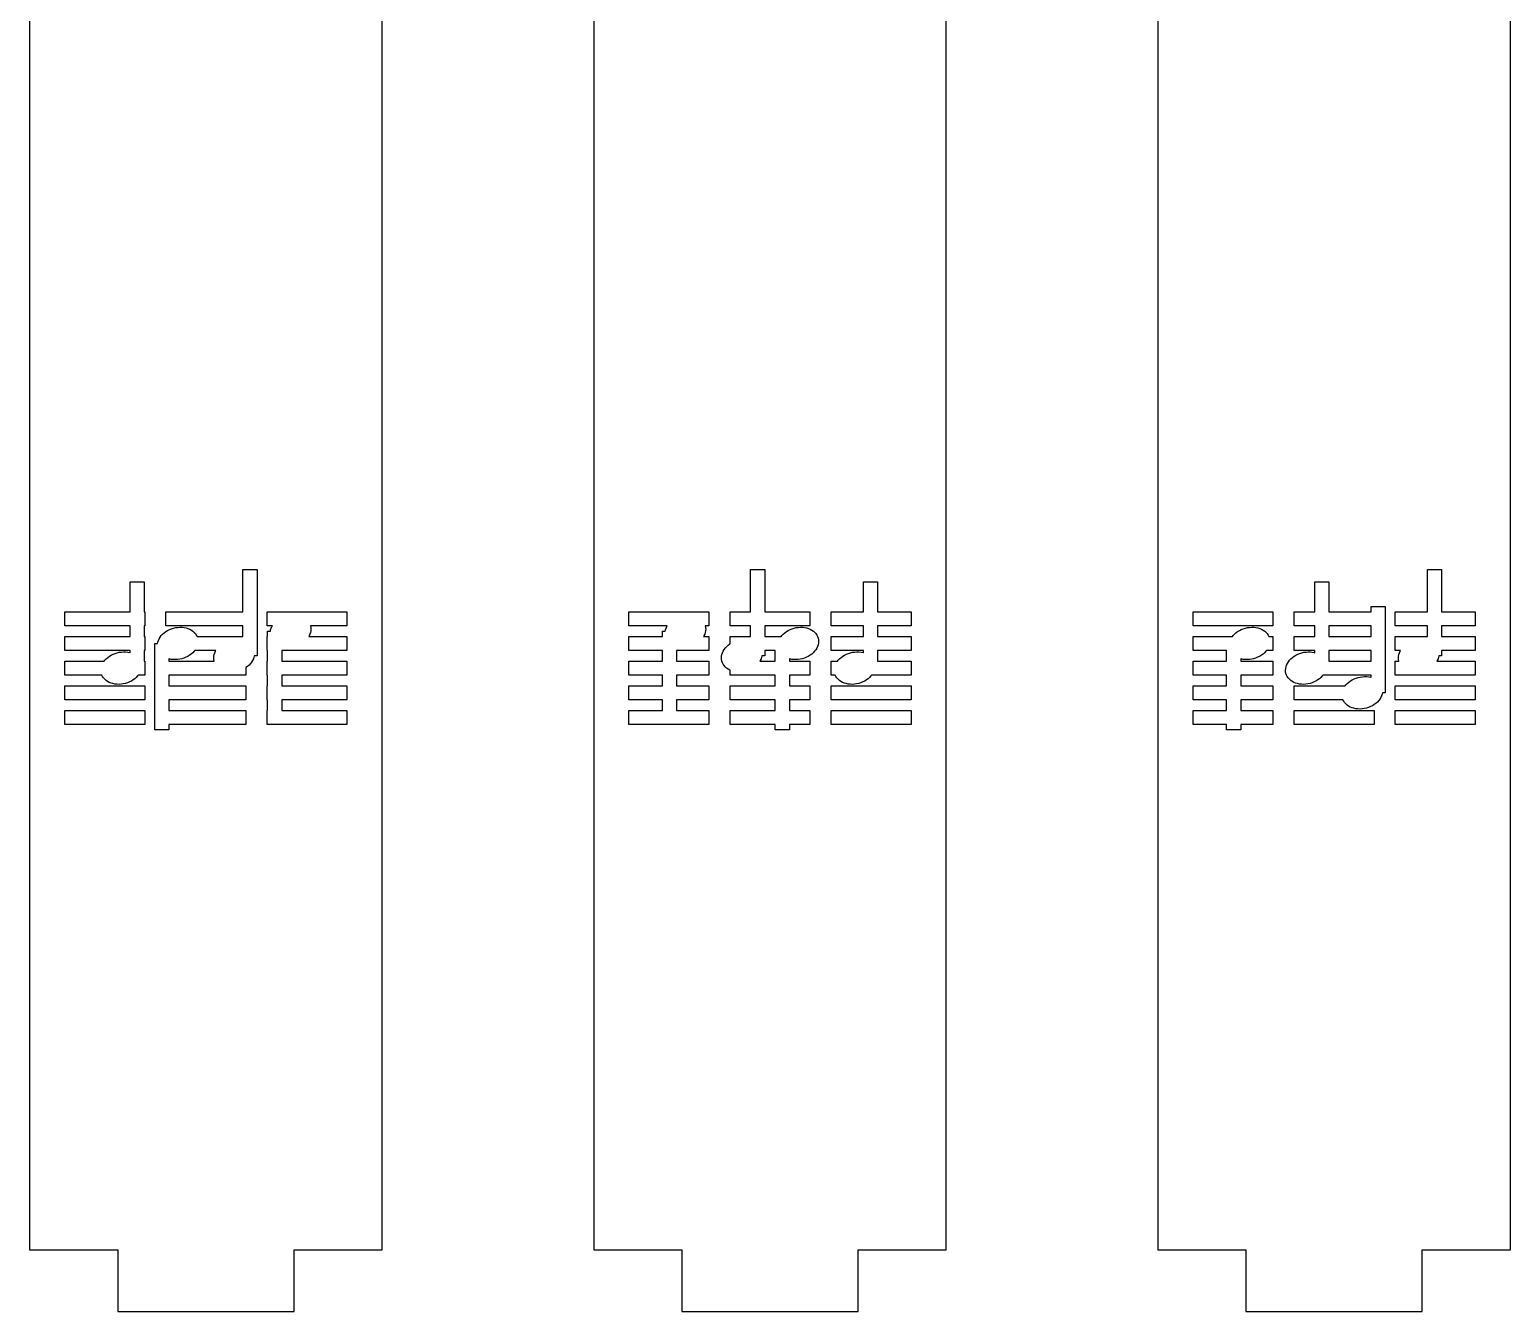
# Model space of a CAD drawing. Header units: metres. Extents: x -12 to 180, y -1275 to 154.
# Drawn here: x 96 to 180, y -388.5 to -315.8 of the extents above; entities that cross this region are included whole.
import ezdxf

# ---------------------------------------------------------------- set-up
doc = ezdxf.new("R2010")
doc.units = ezdxf.units.M

msp = doc.modelspace()

# ---------------------------------------------------------------- linework, layer by layer
for p, q in [((96, -235.011), (96, -385.011)), ((116, -385.011), (116, -235.011)), ((128, -235.011), (128, -385.011)), ((148, -385.011), (148, -235.011)), ((160, -235.011), (160, -385.011)), ((180, -385.011), (180, -235.011)), ((108.1, -348.811), (108.1, -346.411)), ((108.1, -346.411), (108.9, -346.411)), ((108.9, -346.411), (108.9, -351.311)), ((136.9, -348.811), (136.9, -346.411)), ((136.9, -346.411), (137.7, -346.411)), ((137.7, -346.411), (137.7, -348.811)), ((175.3, -348.811), (175.3, -346.411)), ((175.3, -346.411), (176.1, -346.411)), ((176.1, -346.411), (176.1, -348.811)), ((101.7, -348.811), (101.7, -347.111)), ((101.7, -347.111), (102.5, -347.111)), ((102.5, -347.111), (102.5, -348.811)), ((143.3, -348.811), (143.3, -347.111)), ((143.3, -347.111), (144.1, -347.111)), ((144.1, -347.111), (144.1, -348.811)), ((168.9, -348.811), (168.9, -347.111)), ((168.9, -347.111), (169.7, -347.111)), ((169.7, -347.111), (169.7, -348.811)), ((172.1, -348.811), (172.1, -348.511)), ((172.1, -348.511), (172.9, -348.511)), ((172.9, -348.511), (172.9, -353.411)), ((98, -349.611), (98, -348.811)), ((98, -348.811), (101.7, -348.811)), ((102.5, -348.811), (102.533, -348.811)), ((102.533, -348.811), (102.533, -349.611)), ((103.733, -349.611), (103.733, -348.811)), ((103.733, -348.811), (108.1, -348.811)), ((109.467, -349.611), (109.467, -348.811)), ((109.467, -348.811), (114, -348.811)), ((114, -348.811), (114, -349.611)), ((130, -349.611), (130, -348.811)), ((130, -348.811), (134.533, -348.811)), ((134.533, -348.811), (134.533, -349.611)), ((135.733, -349.611), (135.733, -348.811)), ((135.733, -348.811), (136.9, -348.811)), ((137.7, -348.811), (140.267, -348.811)), ((140.267, -348.811), (140.267, -349.611)), ((141.467, -349.611), (141.467, -348.811)), ((141.467, -348.811), (143.3, -348.811)), ((144.1, -348.811), (146, -348.811)), ((146, -348.811), (146, -349.611)), ((162, -349.611), (162, -348.811)), ((162, -348.811), (166.533, -348.811)), ((166.533, -348.811), (166.533, -349.611)), ((167.733, -349.611), (167.733, -348.811)), ((167.733, -348.811), (168.9, -348.811)), ((169.7, -348.811), (172.1, -348.811)), ((173.467, -349.611), (173.467, -348.811)), ((173.467, -348.811), (175.3, -348.811)), ((176.1, -348.811), (178, -348.811)), ((178, -348.811), (178, -349.611)), ((101.7, -349.611), (98, -349.611)), ((98, -351.011), (98, -350.211)), ((98, -350.211), (101.7, -350.211)), ((101.7, -350.211), (101.7, -349.611)), ((102.533, -349.611), (102.5, -349.611)), ((102.5, -349.611), (102.5, -350.211)), ((102.5, -350.211), (102.533, -350.211)), ((102.533, -350.211), (102.533, -351.011)), ((103.349, -350.345), (103.404, -350.254)), ((103.404, -350.254), (103.471, -350.168)), ((103.471, -350.168), (103.547, -350.086)), ((103.547, -350.086), (103.633, -350.01)), ((103.633, -350.01), (103.728, -349.94)), ((103.728, -349.94), (103.829, -349.878)), ((108.1, -349.611), (103.733, -349.611)), ((103.829, -349.878), (103.937, -349.824)), ((103.937, -349.824), (104.05, -349.778)), ((104.05, -349.778), (104.167, -349.742)), ((104.167, -349.742), (104.286, -349.715)), ((104.286, -349.715), (104.407, -349.698)), ((104.407, -349.698), (104.528, -349.691)), ((104.528, -349.691), (104.647, -349.694)), ((104.647, -349.694), (104.763, -349.707)), ((104.763, -349.707), (104.876, -349.73)), ((104.876, -349.73), (104.983, -349.762)), ((104.983, -349.762), (105.084, -349.804)), ((105.084, -349.804), (105.177, -349.855)), ((105.177, -349.855), (105.262, -349.914)), ((105.262, -349.914), (105.338, -349.981)), ((105.338, -349.981), (105.403, -350.054)), ((105.403, -350.054), (105.457, -350.134)), ((105.457, -350.134), (105.496, -350.211)), ((105.496, -350.211), (108.1, -350.211)), ((108.1, -350.211), (108.1, -349.611)), ((109.77, -349.611), (109.467, -349.611)), ((109.467, -351.011), (109.467, -350.211)), ((109.467, -350.211), (109.5, -350.211)), ((109.5, -350.211), (109.5, -349.911)), ((109.5, -349.911), (109.657, -349.911)), ((109.657, -349.911), (109.673, -349.834)), ((109.673, -349.834), (109.705, -349.739)), ((109.705, -349.739), (109.749, -349.645)), ((109.749, -349.645), (109.77, -349.611)), ((111.851, -350.177), (111.83, -350.211)), ((111.83, -350.211), (114, -350.211)), ((111.895, -350.084), (111.851, -350.177)), ((111.927, -349.988), (111.895, -350.084)), ((111.947, -349.892), (111.927, -349.988)), ((114, -349.611), (111.931, -349.611)), ((111.931, -349.611), (111.948, -349.701)), ((111.954, -349.796), (111.947, -349.892)), ((111.948, -349.701), (111.954, -349.796)), ((114, -350.211), (114, -351.011)), ((132.17, -349.611), (130, -349.611)), ((130, -351.011), (130, -350.211)), ((130, -350.211), (131.9, -350.211)), ((131.9, -350.211), (131.9, -349.911)), ((131.9, -349.911), (132.057, -349.911)), ((132.057, -349.911), (132.073, -349.834)), ((132.073, -349.834), (132.105, -349.739)), ((132.105, -349.739), (132.149, -349.645)), ((132.149, -349.645), (132.17, -349.611)), ((134.251, -350.177), (134.23, -350.211)), ((134.23, -350.211), (134.533, -350.211)), ((134.295, -350.084), (134.251, -350.177)), ((134.327, -349.988), (134.295, -350.084)), ((134.347, -349.892), (134.327, -349.988)), ((134.533, -349.611), (134.331, -349.611)), ((134.331, -349.611), (134.348, -349.701)), ((134.354, -349.796), (134.347, -349.892)), ((134.348, -349.701), (134.354, -349.796)), ((134.533, -350.211), (134.533, -351.011)), ((136.9, -349.611), (135.733, -349.611)), ((135.733, -350.637), (135.733, -350.211)), ((135.733, -350.211), (136.9, -350.211)), ((136.9, -350.211), (136.9, -349.611)), ((140.267, -349.611), (137.7, -349.611)), ((137.7, -349.611), (137.7, -350.211)), ((137.7, -350.211), (138.637, -350.211)), ((138.637, -350.211), (138.671, -350.168)), ((138.671, -350.168), (138.747, -350.086)), ((138.747, -350.086), (138.833, -350.01)), ((138.833, -350.01), (138.928, -349.94)), ((138.928, -349.94), (139.029, -349.878)), ((139.029, -349.878), (139.137, -349.824)), ((139.137, -349.824), (139.25, -349.778)), ((139.25, -349.778), (139.367, -349.742)), ((139.367, -349.742), (139.486, -349.715)), ((139.486, -349.715), (139.607, -349.698)), ((139.607, -349.698), (139.728, -349.691)), ((139.728, -349.691), (139.847, -349.694)), ((139.847, -349.694), (139.963, -349.707)), ((139.963, -349.707), (140.076, -349.73)), ((140.076, -349.73), (140.183, -349.762)), ((140.183, -349.762), (140.284, -349.804)), ((140.284, -349.804), (140.377, -349.855)), ((140.377, -349.855), (140.462, -349.914)), ((140.462, -349.914), (140.538, -349.981)), ((140.538, -349.981), (140.603, -350.054)), ((140.603, -350.054), (140.657, -350.134)), ((140.657, -350.134), (140.7, -350.219)), ((140.7, -350.219), (140.73, -350.308)), ((143.3, -349.611), (141.467, -349.611)), ((141.467, -351.011), (141.467, -350.211)), ((141.467, -350.211), (143.3, -350.211)), ((143.3, -350.211), (143.3, -349.611)), ((146, -349.611), (144.1, -349.611)), ((144.1, -349.611), (144.1, -350.211)), ((144.1, -350.211), (146, -350.211)), ((146, -350.211), (146, -351.011)), ((166.533, -349.611), (162, -349.611)), ((162, -351.011), (162, -350.211)), ((162, -350.211), (164.237, -350.211)), ((164.237, -350.211), (164.271, -350.168)), ((164.271, -350.168), (164.347, -350.086)), ((164.347, -350.086), (164.433, -350.01)), ((164.433, -350.01), (164.528, -349.94)), ((164.528, -349.94), (164.629, -349.878)), ((164.629, -349.878), (164.737, -349.824)), ((164.737, -349.824), (164.85, -349.778)), ((164.85, -349.778), (164.967, -349.742)), ((164.967, -349.742), (165.086, -349.715)), ((165.086, -349.715), (165.207, -349.698)), ((165.207, -349.698), (165.328, -349.691)), ((165.328, -349.691), (165.447, -349.694)), ((165.447, -349.694), (165.563, -349.707)), ((165.563, -349.707), (165.676, -349.73)), ((165.676, -349.73), (165.783, -349.762)), ((165.783, -349.762), (165.884, -349.804)), ((165.884, -349.804), (165.977, -349.855)), ((165.977, -349.855), (166.062, -349.914)), ((166.062, -349.914), (166.138, -349.981)), ((166.138, -349.981), (166.203, -350.054)), ((166.203, -350.054), (166.257, -350.134)), ((166.257, -350.134), (166.296, -350.211)), ((166.296, -350.211), (166.533, -350.211)), ((166.533, -350.211), (166.533, -351.011)), ((168.9, -349.611), (167.733, -349.611)), ((167.733, -351.011), (167.733, -350.211)), ((167.733, -350.211), (168.9, -350.211)), ((168.9, -350.211), (168.9, -349.611)), ((172.1, -349.611), (169.7, -349.611)), ((169.7, -349.611), (169.7, -350.211)), ((169.7, -350.211), (172.1, -350.211)), ((172.1, -350.211), (172.1, -349.611)), ((175.3, -349.611), (173.467, -349.611)), ((173.467, -351.011), (173.467, -350.211)), ((173.467, -350.211), (175.3, -350.211)), ((175.3, -350.211), (175.3, -349.611)), ((178, -349.611), (176.1, -349.611)), ((176.1, -349.611), (176.1, -350.211)), ((176.1, -350.211), (178, -350.211)), ((178, -350.211), (178, -351.011)), ((101.7, -351.011), (98, -351.011)), ((100.967, -351.142), (101.086, -351.115)), ((101.086, -351.115), (101.207, -351.098)), ((101.207, -351.098), (101.328, -351.091)), ((101.328, -351.091), (101.447, -351.094)), ((101.447, -351.094), (101.563, -351.107)), ((101.563, -351.107), (101.676, -351.13)), ((101.7, -351.137), (101.7, -351.011)), ((102.533, -351.011), (102.5, -351.011)), ((102.5, -351.011), (102.5, -351.611)), ((103.1, -355.511), (103.1, -350.611)), ((103.1, -350.611), (103.257, -350.611)), ((103.257, -350.611), (103.273, -350.534)), ((103.273, -350.534), (103.305, -350.439)), ((103.305, -350.439), (103.349, -350.345)), ((105.329, -351.055), (105.253, -351.136)), ((105.363, -351.011), (105.329, -351.055)), ((106.57, -351.011), (105.363, -351.011)), ((106.505, -351.139), (106.549, -351.045)), ((106.549, -351.045), (106.57, -351.011)), ((109.5, -351.011), (109.467, -351.011)), ((109.5, -351.611), (109.5, -351.011)), ((114, -351.011), (110.3, -351.011)), ((110.3, -351.011), (110.3, -351.611)), ((131.9, -351.011), (130, -351.011)), ((131.9, -351.611), (131.9, -351.011)), ((134.533, -351.011), (132.7, -351.011)), ((132.7, -351.011), (132.7, -351.611)), ((135.305, -351.139), (135.349, -351.045)), ((135.349, -351.045), (135.404, -350.954)), ((135.404, -350.954), (135.471, -350.868)), ((135.471, -350.868), (135.547, -350.786)), ((135.547, -350.786), (135.633, -350.71)), ((135.633, -350.71), (135.728, -350.64)), ((135.728, -350.64), (135.733, -350.637)), ((138.3, -351.011), (137.7, -351.011)), ((137.7, -351.011), (137.7, -351.311)), ((138.3, -351.611), (138.3, -351.011)), ((140.529, -351.055), (140.453, -351.136)), ((140.596, -350.968), (140.529, -351.055)), ((140.651, -350.877), (140.596, -350.968)), ((140.695, -350.784), (140.651, -350.877)), ((140.727, -350.688), (140.695, -350.784)), ((140.747, -350.592), (140.727, -350.688)), ((140.73, -350.308), (140.748, -350.401)), ((140.754, -350.496), (140.747, -350.592)), ((140.748, -350.401), (140.754, -350.496)), ((143.3, -351.011), (141.467, -351.011)), ((142.567, -351.142), (142.686, -351.115)), ((142.686, -351.115), (142.807, -351.098)), ((142.807, -351.098), (142.928, -351.091)), ((142.928, -351.091), (143.047, -351.094)), ((143.047, -351.094), (143.163, -351.107)), ((143.163, -351.107), (143.276, -351.13)), ((143.3, -351.137), (143.3, -351.011)), ((146, -351.011), (144.1, -351.011)), ((144.1, -351.011), (144.1, -351.611)), ((163.9, -351.011), (162, -351.011)), ((163.9, -351.611), (163.9, -351.011)), ((166.129, -351.055), (166.053, -351.136)), ((166.163, -351.011), (166.129, -351.055)), ((166.533, -351.011), (166.163, -351.011)), ((168.9, -351.011), (167.733, -351.011)), ((168.167, -351.142), (168.286, -351.115)), ((168.286, -351.115), (168.407, -351.098)), ((168.407, -351.098), (168.528, -351.091)), ((168.528, -351.091), (168.647, -351.094)), ((168.647, -351.094), (168.763, -351.107)), ((168.763, -351.107), (168.876, -351.13)), ((168.9, -351.137), (168.9, -351.011)), ((172.1, -351.011), (169.7, -351.011)), ((169.7, -351.011), (169.7, -351.611)), ((172.1, -351.611), (172.1, -351.011)), ((173.77, -351.011), (173.467, -351.011)), ((173.705, -351.139), (173.749, -351.045)), ((173.749, -351.045), (173.77, -351.011)), ((178, -351.011), (176.1, -351.011)), ((176.1, -351.011), (176.1, -351.311)), ((98, -352.411), (98, -351.611)), ((98, -351.611), (100.237, -351.611)), ((100.237, -351.611), (100.271, -351.568)), ((100.271, -351.568), (100.347, -351.486)), ((100.347, -351.486), (100.433, -351.41)), ((100.433, -351.41), (100.528, -351.34)), ((100.528, -351.34), (100.629, -351.278)), ((100.629, -351.278), (100.737, -351.224)), ((100.737, -351.224), (100.85, -351.178)), ((100.85, -351.178), (100.967, -351.142)), ((101.676, -351.13), (101.7, -351.137)), ((102.5, -351.611), (102.533, -351.611)), ((102.533, -351.611), (102.533, -352.411)), ((103.924, -351.492), (103.9, -351.485)), ((103.9, -351.485), (103.9, -351.611)), ((103.9, -351.611), (106.469, -351.611)), ((104.037, -351.515), (103.924, -351.492)), ((104.153, -351.528), (104.037, -351.515)), ((104.272, -351.531), (104.153, -351.528)), ((104.393, -351.524), (104.272, -351.531)), ((104.514, -351.507), (104.393, -351.524)), ((104.633, -351.48), (104.514, -351.507)), ((104.75, -351.444), (104.633, -351.48)), ((104.863, -351.398), (104.75, -351.444)), ((104.971, -351.344), (104.863, -351.398)), ((105.072, -351.282), (104.971, -351.344)), ((105.167, -351.213), (105.072, -351.282)), ((105.253, -351.136), (105.167, -351.213)), ((106.446, -351.427), (106.453, -351.33)), ((106.452, -351.521), (106.446, -351.427)), ((106.469, -351.611), (106.452, -351.521)), ((106.453, -351.33), (106.473, -351.234)), ((106.473, -351.234), (106.505, -351.139)), ((108.367, -351.913), (108.272, -351.982)), ((108.453, -351.836), (108.367, -351.913)), ((108.529, -351.755), (108.453, -351.836)), ((108.596, -351.668), (108.529, -351.755)), ((108.651, -351.577), (108.596, -351.668)), ((108.695, -351.484), (108.651, -351.577)), ((108.727, -351.388), (108.695, -351.484)), ((108.743, -351.311), (108.727, -351.388)), ((108.9, -351.311), (108.743, -351.311)), ((109.467, -352.411), (109.467, -351.611)), ((109.467, -351.611), (109.5, -351.611)), ((110.3, -351.611), (114, -351.611)), ((114, -351.611), (114, -352.411)), ((130, -352.411), (130, -351.611)), ((130, -351.611), (131.9, -351.611)), ((132.7, -351.611), (134.533, -351.611)), ((134.533, -351.611), (134.533, -352.411)), ((135.246, -351.427), (135.253, -351.33)), ((135.252, -351.521), (135.246, -351.427)), ((135.27, -351.614), (135.252, -351.521)), ((135.253, -351.33), (135.273, -351.234)), ((135.3, -351.703), (135.27, -351.614)), ((135.273, -351.234), (135.305, -351.139)), ((135.343, -351.788), (135.3, -351.703)), ((135.397, -351.868), (135.343, -351.788)), ((135.462, -351.941), (135.397, -351.868)), ((135.538, -352.008), (135.462, -351.941)), ((137.451, -351.577), (137.43, -351.611)), ((137.43, -351.611), (138.3, -351.611)), ((137.495, -351.484), (137.451, -351.577)), ((137.527, -351.388), (137.495, -351.484)), ((137.543, -351.311), (137.527, -351.388)), ((137.7, -351.311), (137.543, -351.311)), ((139.124, -351.492), (139.1, -351.485)), ((139.1, -351.485), (139.1, -351.611)), ((139.1, -351.611), (140.267, -351.611)), ((139.237, -351.515), (139.124, -351.492)), ((139.353, -351.528), (139.237, -351.515)), ((139.472, -351.531), (139.353, -351.528)), ((139.593, -351.524), (139.472, -351.531)), ((139.714, -351.507), (139.593, -351.524)), ((139.833, -351.48), (139.714, -351.507)), ((139.95, -351.444), (139.833, -351.48)), ((140.063, -351.398), (139.95, -351.444)), ((140.171, -351.344), (140.063, -351.398)), ((140.272, -351.282), (140.171, -351.344)), ((140.267, -351.611), (140.267, -352.411)), ((140.367, -351.213), (140.272, -351.282)), ((140.453, -351.136), (140.367, -351.213)), ((141.467, -352.411), (141.467, -351.611)), ((141.467, -351.611), (141.837, -351.611)), ((141.837, -351.611), (141.871, -351.568)), ((141.871, -351.568), (141.947, -351.486)), ((141.947, -351.486), (142.033, -351.41)), ((142.033, -351.41), (142.128, -351.34)), ((142.128, -351.34), (142.229, -351.278)), ((142.229, -351.278), (142.337, -351.224)), ((142.337, -351.224), (142.45, -351.178)), ((142.45, -351.178), (142.567, -351.142)), ((143.276, -351.13), (143.3, -351.137)), ((144.1, -351.611), (146, -351.611)), ((146, -351.611), (146, -352.411)), ((162, -352.411), (162, -351.611)), ((162, -351.611), (163.9, -351.611)), ((164.724, -351.492), (164.7, -351.485)), ((164.7, -351.485), (164.7, -351.611)), ((164.7, -351.611), (166.533, -351.611)), ((164.837, -351.515), (164.724, -351.492)), ((164.953, -351.528), (164.837, -351.515)), ((165.072, -351.531), (164.953, -351.528)), ((165.193, -351.524), (165.072, -351.531)), ((165.314, -351.507), (165.193, -351.524)), ((165.433, -351.48), (165.314, -351.507)), ((165.55, -351.444), (165.433, -351.48)), ((165.663, -351.398), (165.55, -351.444)), ((165.771, -351.344), (165.663, -351.398)), ((165.872, -351.282), (165.771, -351.344)), ((165.967, -351.213), (165.872, -351.282)), ((166.053, -351.136), (165.967, -351.213)), ((166.533, -351.611), (166.533, -352.411)), ((167.253, -352.03), (167.273, -351.934)), ((167.273, -351.934), (167.305, -351.839)), ((167.305, -351.839), (167.349, -351.745)), ((167.349, -351.745), (167.404, -351.654)), ((167.404, -351.654), (167.471, -351.568)), ((167.471, -351.568), (167.547, -351.486)), ((167.547, -351.486), (167.633, -351.41)), ((167.633, -351.41), (167.728, -351.34)), ((167.728, -351.34), (167.829, -351.278)), ((167.829, -351.278), (167.937, -351.224)), ((167.937, -351.224), (168.05, -351.178)), ((168.05, -351.178), (168.167, -351.142)), ((168.876, -351.13), (168.9, -351.137)), ((169.7, -351.611), (172.1, -351.611)), ((173.467, -352.411), (173.467, -351.611)), ((173.467, -351.611), (173.669, -351.611)), ((173.646, -351.427), (173.653, -351.33)), ((173.652, -351.521), (173.646, -351.427)), ((173.669, -351.611), (173.652, -351.521)), ((173.653, -351.33), (173.673, -351.234)), ((173.673, -351.234), (173.705, -351.139)), ((175.851, -351.577), (175.83, -351.611)), ((175.83, -351.611), (178, -351.611)), ((175.895, -351.484), (175.851, -351.577)), ((175.927, -351.388), (175.895, -351.484)), ((175.943, -351.311), (175.927, -351.388)), ((176.1, -351.311), (175.943, -351.311)), ((178, -351.611), (178, -352.411)), ((100.104, -352.411), (98, -352.411)), ((100.143, -352.488), (100.104, -352.411)), ((100.197, -352.568), (100.143, -352.488)), ((100.262, -352.641), (100.197, -352.568)), ((100.338, -352.708), (100.262, -352.641)), ((100.423, -352.767), (100.338, -352.708)), ((100.516, -352.818), (100.423, -352.767)), ((101.663, -352.798), (101.55, -352.844)), ((101.771, -352.744), (101.663, -352.798)), ((101.872, -352.682), (101.771, -352.744)), ((101.967, -352.613), (101.872, -352.682)), ((102.053, -352.536), (101.967, -352.613)), ((102.129, -352.454), (102.053, -352.536)), ((102.163, -352.411), (102.129, -352.454)), ((102.533, -352.411), (102.163, -352.411)), ((108.267, -352.411), (103.9, -352.411)), ((103.9, -352.411), (103.9, -353.011)), ((108.272, -351.982), (108.267, -351.986)), ((108.267, -351.986), (108.267, -352.411)), ((109.5, -352.411), (109.467, -352.411)), ((109.5, -353.011), (109.5, -352.411)), ((114, -352.411), (110.3, -352.411)), ((110.3, -352.411), (110.3, -353.011)), ((131.9, -352.411), (130, -352.411)), ((131.9, -353.011), (131.9, -352.411)), ((134.533, -352.411), (132.7, -352.411)), ((132.7, -352.411), (132.7, -353.011)), ((135.623, -352.067), (135.538, -352.008)), ((135.716, -352.118), (135.623, -352.067)), ((135.733, -352.125), (135.716, -352.118)), ((135.733, -352.411), (135.733, -352.125)), ((138.3, -352.411), (135.733, -352.411)), ((138.3, -353.011), (138.3, -352.411)), ((140.267, -352.411), (139.1, -352.411)), ((139.1, -352.411), (139.1, -353.011)), ((141.704, -352.411), (141.467, -352.411)), ((141.743, -352.488), (141.704, -352.411)), ((141.797, -352.568), (141.743, -352.488)), ((141.862, -352.641), (141.797, -352.568)), ((141.938, -352.708), (141.862, -352.641)), ((142.023, -352.767), (141.938, -352.708)), ((142.116, -352.818), (142.023, -352.767)), ((143.263, -352.798), (143.15, -352.844)), ((143.371, -352.744), (143.263, -352.798)), ((143.472, -352.682), (143.371, -352.744)), ((143.567, -352.613), (143.472, -352.682)), ((143.653, -352.536), (143.567, -352.613)), ((143.729, -352.454), (143.653, -352.536)), ((143.763, -352.411), (143.729, -352.454)), ((146, -352.411), (143.763, -352.411)), ((163.9, -352.411), (162, -352.411)), ((163.9, -353.011), (163.9, -352.411)), ((166.533, -352.411), (164.7, -352.411)), ((164.7, -352.411), (164.7, -353.011)), ((167.246, -352.127), (167.253, -352.03)), ((167.252, -352.221), (167.246, -352.127)), ((167.27, -352.314), (167.252, -352.221)), ((167.3, -352.403), (167.27, -352.314)), ((167.343, -352.488), (167.3, -352.403)), ((167.397, -352.568), (167.343, -352.488)), ((167.462, -352.641), (167.397, -352.568)), ((167.538, -352.708), (167.462, -352.641)), ((167.623, -352.767), (167.538, -352.708)), ((167.716, -352.818), (167.623, -352.767)), ((168.863, -352.798), (168.75, -352.844)), ((168.971, -352.744), (168.863, -352.798)), ((169.072, -352.682), (168.971, -352.744)), ((169.167, -352.613), (169.072, -352.682)), ((169.253, -352.536), (169.167, -352.613)), ((169.329, -352.454), (169.253, -352.536)), ((169.363, -352.411), (169.329, -352.454)), ((172.1, -352.411), (169.363, -352.411)), ((170.833, -352.81), (170.928, -352.74)), ((170.928, -352.74), (171.029, -352.678)), ((171.029, -352.678), (171.137, -352.624)), ((171.137, -352.624), (171.25, -352.578)), ((171.25, -352.578), (171.367, -352.542)), ((171.367, -352.542), (171.486, -352.515)), ((171.486, -352.515), (171.607, -352.498)), ((171.607, -352.498), (171.728, -352.491)), ((171.728, -352.491), (171.847, -352.494)), ((171.847, -352.494), (171.963, -352.507)), ((171.963, -352.507), (172.076, -352.53)), ((172.076, -352.53), (172.1, -352.537)), ((172.1, -352.537), (172.1, -352.411)), ((178, -352.411), (173.467, -352.411)), ((98, -353.811), (98, -353.011)), ((98, -353.011), (102.533, -353.011)), ((100.617, -352.86), (100.516, -352.818)), ((100.724, -352.892), (100.617, -352.86)), ((100.837, -352.915), (100.724, -352.892)), ((100.953, -352.928), (100.837, -352.915)), ((101.072, -352.931), (100.953, -352.928)), ((101.193, -352.924), (101.072, -352.931)), ((101.314, -352.907), (101.193, -352.924)), ((101.433, -352.88), (101.314, -352.907)), ((101.55, -352.844), (101.433, -352.88)), ((102.533, -353.011), (102.533, -353.811)), ((103.9, -353.011), (108.267, -353.011)), ((108.267, -353.011), (108.267, -353.811)), ((109.467, -353.811), (109.467, -353.011)), ((109.467, -353.011), (109.5, -353.011)), ((110.3, -353.011), (114, -353.011)), ((114, -353.011), (114, -353.811)), ((130, -353.811), (130, -353.011)), ((130, -353.011), (131.9, -353.011)), ((132.7, -353.011), (134.533, -353.011)), ((134.533, -353.011), (134.533, -353.811)), ((135.733, -353.811), (135.733, -353.011)), ((135.733, -353.011), (138.3, -353.011)), ((139.1, -353.011), (140.267, -353.011)), ((140.267, -353.011), (140.267, -353.811)), ((141.467, -353.811), (141.467, -353.011)), ((141.467, -353.011), (146, -353.011)), ((142.217, -352.86), (142.116, -352.818)), ((142.324, -352.892), (142.217, -352.86)), ((142.437, -352.915), (142.324, -352.892)), ((142.553, -352.928), (142.437, -352.915)), ((142.672, -352.931), (142.553, -352.928)), ((142.793, -352.924), (142.672, -352.931)), ((142.914, -352.907), (142.793, -352.924)), ((143.033, -352.88), (142.914, -352.907)), ((143.15, -352.844), (143.033, -352.88)), ((146, -353.011), (146, -353.811)), ((162, -353.811), (162, -353.011)), ((162, -353.011), (163.9, -353.011)), ((164.7, -353.011), (166.533, -353.011)), ((166.533, -353.011), (166.533, -353.811)), ((167.817, -352.86), (167.716, -352.818)), ((167.733, -353.811), (167.733, -353.011)), ((167.733, -353.011), (170.637, -353.011)), ((167.924, -352.892), (167.817, -352.86)), ((168.037, -352.915), (167.924, -352.892)), ((168.153, -352.928), (168.037, -352.915)), ((168.272, -352.931), (168.153, -352.928)), ((168.393, -352.924), (168.272, -352.931)), ((168.514, -352.907), (168.393, -352.924)), ((168.633, -352.88), (168.514, -352.907)), ((168.75, -352.844), (168.633, -352.88)), ((170.637, -353.011), (170.671, -352.968)), ((170.671, -352.968), (170.747, -352.886)), ((170.747, -352.886), (170.833, -352.81)), ((172.695, -353.583), (172.651, -353.677)), ((172.727, -353.488), (172.695, -353.583)), ((172.743, -353.411), (172.727, -353.488)), ((172.9, -353.411), (172.743, -353.411)), ((173.467, -353.811), (173.467, -353.011)), ((173.467, -353.011), (178, -353.011)), ((178, -353.011), (178, -353.811)), ((102.533, -353.811), (98, -353.811)), ((98, -355.211), (98, -354.411)), ((98, -354.411), (102.533, -354.411)), ((102.533, -354.411), (102.533, -355.211)), ((108.267, -353.811), (103.9, -353.811)), ((103.9, -353.811), (103.9, -354.411)), ((103.9, -354.411), (108.267, -354.411)), ((108.267, -354.411), (108.267, -355.211)), ((109.5, -353.811), (109.467, -353.811)), ((109.467, -355.211), (109.467, -354.411)), ((109.467, -354.411), (109.5, -354.411)), ((109.5, -354.411), (109.5, -353.811)), ((114, -353.811), (110.3, -353.811)), ((110.3, -353.811), (110.3, -354.411)), ((110.3, -354.411), (114, -354.411)), ((114, -354.411), (114, -355.211)), ((131.9, -353.811), (130, -353.811)), ((130, -355.211), (130, -354.411)), ((130, -354.411), (131.9, -354.411)), ((131.9, -354.411), (131.9, -353.811)), ((134.533, -353.811), (132.7, -353.811)), ((132.7, -353.811), (132.7, -354.411)), ((132.7, -354.411), (134.533, -354.411)), ((134.533, -354.411), (134.533, -355.211)), ((138.3, -353.811), (135.733, -353.811)), ((135.733, -355.211), (135.733, -354.411)), ((135.733, -354.411), (138.3, -354.411)), ((138.3, -354.411), (138.3, -353.811)), ((140.267, -353.811), (139.1, -353.811)), ((139.1, -353.811), (139.1, -354.411)), ((139.1, -354.411), (140.267, -354.411)), ((140.267, -354.411), (140.267, -355.211)), ((146, -353.811), (141.467, -353.811)), ((141.467, -355.211), (141.467, -354.411)), ((141.467, -354.411), (146, -354.411)), ((146, -354.411), (146, -355.211)), ((163.9, -353.811), (162, -353.811)), ((162, -355.211), (162, -354.411)), ((162, -354.411), (163.9, -354.411)), ((163.9, -354.411), (163.9, -353.811)), ((166.533, -353.811), (164.7, -353.811)), ((164.7, -353.811), (164.7, -354.411)), ((164.7, -354.411), (166.533, -354.411)), ((166.533, -354.411), (166.533, -355.211)), ((170.504, -353.811), (167.733, -353.811)), ((167.733, -355.211), (167.733, -354.411)), ((167.733, -354.411), (172.267, -354.411)), ((170.543, -353.888), (170.504, -353.811)), ((170.597, -353.968), (170.543, -353.888)), ((170.662, -354.041), (170.597, -353.968)), ((170.738, -354.108), (170.662, -354.041)), ((170.823, -354.167), (170.738, -354.108)), ((170.916, -354.218), (170.823, -354.167)), ((171.017, -354.26), (170.916, -354.218)), ((171.124, -354.292), (171.017, -354.26)), ((171.237, -354.315), (171.124, -354.292)), ((171.353, -354.328), (171.237, -354.315)), ((171.472, -354.331), (171.353, -354.328)), ((171.593, -354.324), (171.472, -354.331)), ((171.714, -354.307), (171.593, -354.324)), ((171.833, -354.28), (171.714, -354.307)), ((171.95, -354.244), (171.833, -354.28)), ((172.063, -354.198), (171.95, -354.244)), ((172.171, -354.144), (172.063, -354.198)), ((172.272, -354.082), (172.171, -354.144)), ((172.267, -354.411), (172.267, -355.211)), ((172.367, -354.013), (172.272, -354.082)), ((172.453, -353.936), (172.367, -354.013)), ((172.529, -353.854), (172.453, -353.936)), ((172.596, -353.768), (172.529, -353.854)), ((172.651, -353.677), (172.596, -353.768)), ((178, -353.811), (173.467, -353.811)), ((173.467, -355.211), (173.467, -354.411)), ((173.467, -354.411), (178, -354.411)), ((178, -354.411), (178, -355.211)), ((102.533, -355.211), (98, -355.211)), ((108.267, -355.211), (103.9, -355.211)), ((103.9, -355.211), (103.9, -355.511)), ((114, -355.211), (109.467, -355.211)), ((134.533, -355.211), (130, -355.211)), ((138.3, -355.211), (135.733, -355.211)), ((138.3, -355.511), (138.3, -355.211)), ((140.267, -355.211), (139.1, -355.211)), ((139.1, -355.211), (139.1, -355.511)), ((146, -355.211), (141.467, -355.211)), ((163.9, -355.211), (162, -355.211)), ((163.9, -355.511), (163.9, -355.211)), ((166.533, -355.211), (164.7, -355.211)), ((164.7, -355.211), (164.7, -355.511)), ((172.267, -355.211), (167.733, -355.211)), ((178, -355.211), (173.467, -355.211)), ((103.9, -355.511), (103.1, -355.511)), ((139.1, -355.511), (138.3, -355.511)), ((164.7, -355.511), (163.9, -355.511)), ((96, -385.011), (101, -385.011)), ((101, -385.011), (101, -388.511)), ((111, -385.011), (116, -385.011)), ((111, -388.511), (111, -385.011)), ((128, -385.011), (133, -385.011)), ((133, -385.011), (133, -388.511)), ((143, -385.011), (148, -385.011)), ((143, -388.511), (143, -385.011)), ((160, -385.011), (165, -385.011)), ((165, -385.011), (165, -388.511)), ((175, -385.011), (180, -385.011)), ((175, -388.511), (175, -385.011)), ((101, -388.511), (111, -388.511)), ((133, -388.511), (143, -388.511)), ((165, -388.511), (175, -388.511))]:
    msp.add_line(p, q)

doc.saveas('drawing.dxf')
